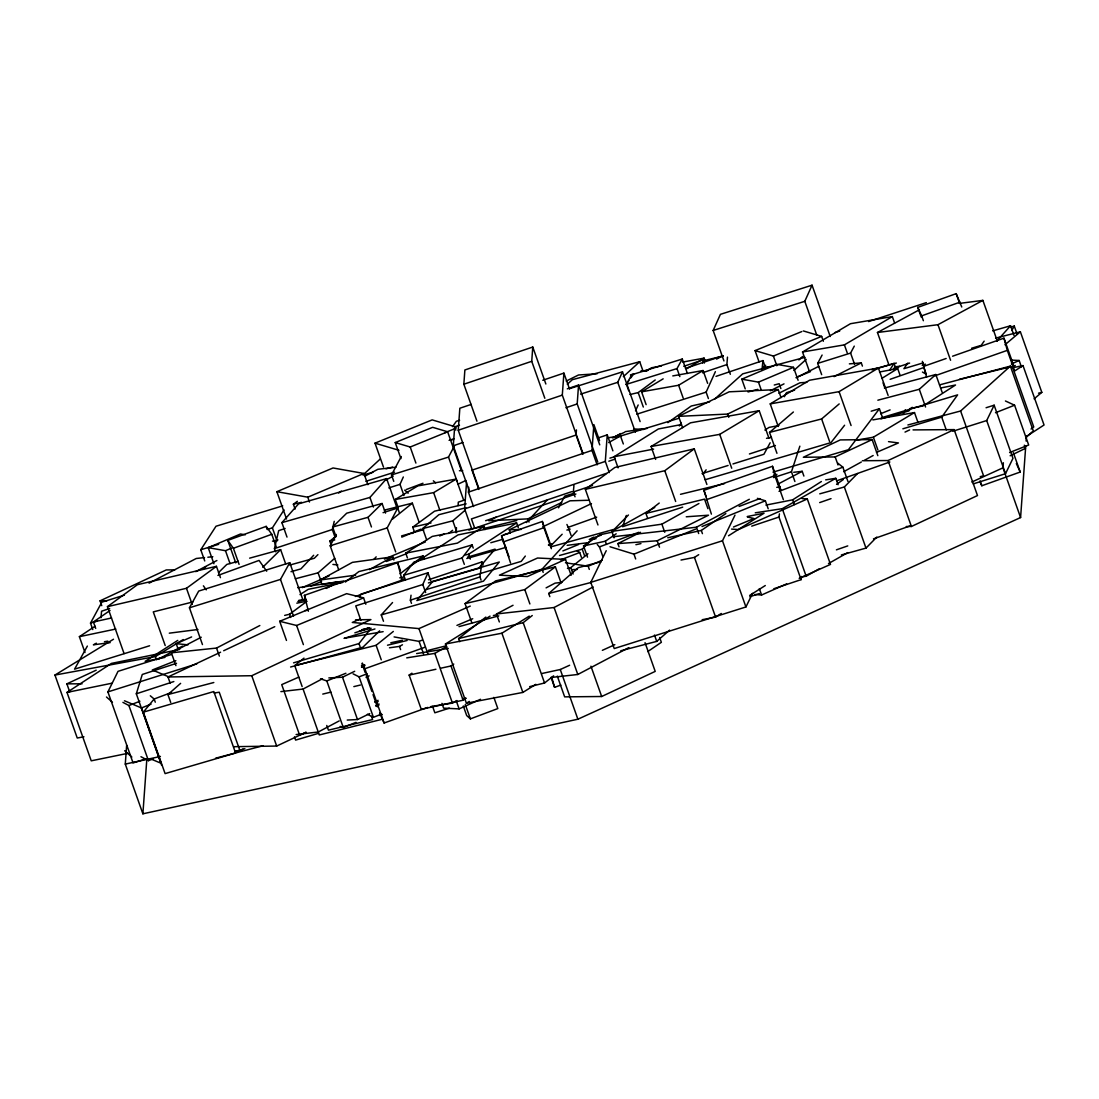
<?xml version="1.0" encoding="UTF-8"?>
<svg xmlns="http://www.w3.org/2000/svg" width="1099" height="1099" viewBox="0 0 1099 1099"><rect width="100%" height="100%" fill="white"/><g stroke="black" fill="none" stroke-linecap="round" stroke-linejoin="round"><path stroke-width="1.5" d="M1025.724 446.153L1020.586 517.547L577.882 719.213L142.884 813.809L125.286 764.093L126.632 745.397M142.884 813.809L146.813 759.409M469.328 491.033L453.296 445.754L454.67 426.852L459.492 425.217M478.807 488.286L458.256 430.245L459.835 408.237L471.224 404.405M476.939 421.192L463.847 384.224L464.877 369.965L532.768 347.037L545.86 384.004M456.112 532.781L456.47 527.671M458.077 505.54L458.31 502.147L464.795 499.949M471.416 528.056L464.63 508.892L466.539 482.351M473.532 506.557L468.421 492.118L468.765 487.283M544.829 398.264L531.737 361.31L532.768 347.037M582.855 453.159L562.303 395.118L563.897 373.111L542.755 380.254M597.801 462.143L577.195 403.937L578.555 385.021L567.29 388.826M582.896 454.313L576.068 435.025L576.439 429.915M597.128 464.85L592.004 450.398L593.872 424.599L599.546 440.644M609.286 472.57L605.315 461.401L607.239 434.861L597.526 438.144M1020.586 517.547L1002.975 467.831L1003.346 462.734M1026.095 441.042L1026.466 435.946M730.327 374.278L726.892 364.58L727.483 357.134M100.971 617.748L101.575 611.223L109.639 608.503M575.038 496.817L573.321 491.967L573.966 485.47M761.937 370.39L762.953 360.582L716.012 376.366M411.493 603.378L410.367 600.205L411.04 595.205M481.06 580.093L479.933 576.92L481.953 561.905L428.569 579.777M773.875 588.734L801.102 579.64L778.944 517.052L779.438 513.879M801.102 579.64L801.597 576.467M702.714 362.945L703.278 359.813L683.77 366.297M275.588 551.808L274.448 548.58L278.693 530.625L285.122 528.495M335.181 537.548L332.324 529.498L334.247 521.324M161.58 765.124L136.317 693.785L142.279 674.47L176.527 663.301M626.306 515.458L622.638 526.668L682.699 507.147M794.893 481.499L791.459 471.787L799.852 446.167M359.593 597.1L360.87 594.161L427.937 572.785L430.767 580.78M425.643 592.512L422.813 584.517L427.937 572.785M403.979 495.567L400.009 484.343L403.319 476.98M635.387 432.086L617.762 382.315L622.487 371.833L570.738 388.29M723.953 360.939L713.155 330.456L720.422 314.341L812.051 285.19L830.226 336.514M816.722 334.989L804.798 301.305L812.051 285.19M635.524 410.82L638.176 404.968M708.402 398.552L706.121 392.137L715.38 371.654M903.268 414.199L905.26 409.845M973.261 483.89L1005.516 473.696L986.696 420.546L994.142 405.201L986.078 407.743M1005.516 473.696L1012.962 458.352L994.142 405.201M752.54 593.391L745.919 606.964L614.231 648.561L590.795 582.374L606.222 550.709M745.919 606.964L722.483 540.777L734.984 515.143M146.002 758.873L133.075 762.953L107.908 691.903L118.033 671.338L171.389 654.496M338.684 569.749L330.195 545.777L336.212 534.43M393.758 481.335L391.491 474.947L401.272 456.511M330.195 545.777L387.191 527.918L397.728 508.068L399.418 512.862M391.491 474.947L448.502 457.088L454.505 445.741M558.539 507.82L564.721 496.13L574.324 493.121M784.343 396.725L786.472 392.7L794.591 390.159M821.667 374.663L817.67 363.398L822.107 355.046M817.67 363.398L850.585 353.081L854.28 346.13M92.783 629.562L90.503 623.119L101.836 602.183L124.393 595.136M770.138 442.773L763.901 454.285L732.964 463.943M87.357 646.075L74.567 669.154L149.615 645.759M202.463 644.577L189.44 607.788L198.699 591.07L289.751 562.702L302.774 599.491M189.44 607.788L280.479 579.42L289.751 562.702M628.724 390.777L626.444 384.334L631.733 374.773L682.287 359.03L687.424 373.509M626.444 384.334L676.998 368.577L682.287 359.03M1011.836 330.428L1014.267 326.06L1017.028 333.876M204.73 560.943L200.774 549.761L215.995 526.242L282.731 505.856M267.51 529.375L272.387 527.877L284.037 509.909M889.599 370.281L894.05 363.398L895.754 368.206M679.333 425.931L681.188 423.142M907.788 363.11L903.9 368.701L923.229 362.862M984.154 341.143L981.242 345.347L971.571 348.259M902.87 428.802L941.719 417.125L957.614 394.871L881.549 417.73M452.513 426.646L456.373 421.274L459.602 420.313M625.894 384.499L628.834 380.529M630.785 377.891L633.725 373.921L630.441 374.896M703.044 473.903L706.135 469.809M882.785 418.362L879.392 408.759L848.414 449.711L772.995 472.144M405.435 580.052L403.745 575.285L413.787 562.193L472.103 544.898L473.229 548.071M403.745 575.285L462.061 557.99L472.103 544.898M525.322 556.067L521.256 561.369L424.626 590.026M844.595 425.244L830.995 442.595L705.118 479.741M293.557 662.848L358.975 643.561L370.651 628.765M143.323 712.152L213.81 691.546L235.584 753.021L165.097 773.614L143.323 712.152L153.942 699.225M287.004 537.095L281.894 522.643L298.585 503.85L386.628 478.614L396.849 507.504M281.894 522.643L369.937 497.421L386.628 478.614M997.013 340.827L1010.544 325.771L1013.979 335.442M383.496 621.265L381.243 614.891L392.549 602.527M381.243 614.891L542.054 569.186L577.112 530.817M373.88 559.35L376.174 556.863M526.38 522.561L547.068 500.196M313.682 555.27L300.92 568.897L291.015 571.7M912.225 407.289L908.749 410.999L880.958 418.843M559.528 555.49L582.236 549.17L592.402 538.73M819.744 493.836L844.348 486.994L857.536 473.545M841.381 554.94L865.985 548.099L876.782 537.095M1015.256 365.445L1013.058 367.67L1023.004 365.582L1044.05 424.997L1025.642 436.935M550.393 546.134L562.166 534.238M628.436 514.991L614.314 529.265L550.846 546.862M317.927 554.638L314.314 558.265L289.793 565.051M218.481 572.634L226.834 564.419L238.249 561.287M262.743 567.249L280.63 549.637L285.713 563.993M336.06 536.683L332.64 527.039L346.693 513.206L382.081 503.493L385.502 513.123M332.64 527.039L368.028 517.313L382.081 503.493M379.636 630.826L362.917 647.187L290.589 667.011M798.891 359.923L802.586 356.488M380.213 459.039L362.945 475.015L372.836 472.364M567.304 384.265L572.345 379.677L639.714 361.736L643.121 371.38M623.339 376.655L639.714 361.736M714.446 399.294L742.69 373.852L804.963 357.367M793.904 370.445L806.185 359.387M907.911 424.97L960.608 410.999L1010.366 366.132L1033.307 430.89L1025.848 437.622M877.854 400.201L919.286 389.28L935.826 374.512L942.104 392.233M170.73 702.481L167.927 694.554L180.621 683.358M295.329 578.775L318.092 572.826L334.755 558.278M549.83 596.661L548.703 593.501L578.308 567.647L601.194 561.671M620.77 650.773L656.721 641.39L669.593 630.139M426.673 539.856L422.675 528.578L438.886 514.703L465.839 507.752M422.675 528.578L452.802 520.802L465.262 510.128M776.952 453.31L769.547 432.402L793.382 412.001M769.547 432.402L821.626 418.953L839.183 403.924M1004.994 344.756L1020.367 331.788L1041.811 392.357L1034.118 398.841M203.164 569.021L205.719 566.947M302.143 686.573L294.724 665.596L303.983 658.136M294.724 665.596L376.119 645.305L393.332 631.43M567.455 568.444L570.779 567.62L587.979 553.745M331.527 545.956L329.824 541.148L336.39 535.872M392.673 518.975L412.359 503.163L419.172 522.382M459.767 641.706L458.64 638.533L485.84 617.088M458.64 638.533L523.193 622.666L532.259 615.522M529.649 686.655L544.554 682.987L553.621 675.844M647.613 518.192L645.924 513.398L659.221 503.054M345.361 582.044L358.865 571.576L423.074 555.97L424.2 559.157M400.132 573.76L423.074 555.97M1031.054 429.036L1033.747 426.948L1012.303 366.407L959.496 379.265M448.543 533.468L452.609 530.322M284.668 615.399L289.545 614.259L306.868 601.359M630.002 394.514L638.203 392.59L655.224 379.966M597.966 524.965L585.355 489.357L614.849 467.473L694.266 448.845L706.877 484.453M471.842 622.79L465.056 603.626L495.649 580.89L555.393 566.85L561.053 582.827M585.355 489.357L664.771 470.715L694.266 448.845M465.056 603.626L524.8 589.586L555.393 566.85M124.063 653.562L107.455 606.662L137.43 584.695L216.434 566.328L220.446 577.648M295.109 509.057L293.392 504.207L297.362 501.309M107.455 606.662L186.473 588.295L216.434 566.328M338.671 493.025L341.308 491.088M361.461 667.038L364.209 665.019M414.46 532.012L412.743 527.177L434.558 511.186L466.141 503.864M667.835 422.662L691.23 406.026L709.597 401.877M836.545 484.357L843.263 479.59M95.709 628.422L93.415 621.965L110.037 610.467M465.88 698.318L463.105 700.214L421.26 709.322L409.144 675.088L411.919 673.192M440.946 668.165L450.988 665.98L453.763 664.084M667.766 537.754L701.299 530.446L725.848 513.576M587.512 557.152L583.542 545.928L599.834 534.815L613.242 531.916M583.542 545.928L605.329 541.216L616.182 533.798M647.778 651.583L661.351 642.311L659.647 637.502M84.994 652.531L79.389 636.678L95.064 626.238M127.869 753.323L91.231 760.824L66.998 692.411L111.411 663.411L179.7 649.44M409.954 566.273L457.995 534.911L516.612 522.918L518.33 527.74M465.22 554.968L468.572 554.281L516.612 522.918M1014.514 371.091L1023.004 365.582M177.75 640.401L145.15 661.351L164.919 657.408M300 594.6L308.283 589.298L342.696 582.429M765.907 505.1L792.667 499.825L821.379 481.527M681.023 560.037L694.444 557.399L698.703 554.693M728.527 535.763L764.039 513.219L747.265 516.516M702.165 619.726L715.586 617.088L721.26 613.489M749.669 595.452L765.289 585.533M407.427 557.921L405.737 553.154L432.25 536.422L483.945 526.38L485.071 529.567M483.945 526.38L457.431 543.112L405.737 553.154M764.877 430.052L769.108 427.401L778.971 425.492M618.091 467.872L614.135 456.703L658.383 428.967L681.407 424.53M535.817 684.334L522.863 692.425L466.402 703.223L445.438 644.014L490.058 616.127M445.438 644.014L501.9 633.216L529.251 616.127M466.402 703.223L469.287 701.423M881.906 378.358L897.691 368.577L899.957 374.993M83.936 736.783L77.246 738.02L54.95 675.061L113.499 639.233M54.95 675.061L155.399 656.57L183.217 639.563M645.827 371.27L651.556 367.767L661.419 365.953M686.93 368.632L704.129 358.137L705.27 361.351M398.14 507.504L395.297 499.454L417.854 485.895L456.195 479.082L463.599 499.99M395.297 499.454L433.638 492.64L456.195 479.082M646.116 404.624L641.582 391.821L663.164 378.839M641.582 391.821L678.633 385.241L703.085 370.528L707.632 383.331M778.229 426.481L770.234 403.896L809.551 380.24L878.403 368.014L888.116 395.434M770.234 403.896L839.087 391.656L878.403 368.014M655.636 459.396L651.075 446.496L690.543 422.813L759.203 410.696L768.902 438.116M651.075 446.496L719.721 434.366L759.203 410.696M856.698 440.136L873.362 437.21L914.492 412.565L917.899 422.195M809.372 371.297L802.531 351.996L850.475 323.71L892.333 316.594L894.613 323.024M802.531 351.996L844.403 344.866L892.333 316.594M406.74 657.861L434.847 653.383L446.743 646.528M430.959 706.52L452.445 703.099L456.909 700.53M411.782 533.551L414.735 531.861M235.007 751.634L240.008 750.851L242.948 749.175M755.274 512.821L782.254 508.686L835.803 478.312L838.084 484.741M801.116 576.989L806.171 576.219L819.566 568.623M828.481 563.567L847.824 552.591M326.321 588.418L338.094 581.838L297.788 587.731M613.228 437.704L620.647 433.556M608.667 442.567L620.482 435.96L623.325 443.969M614.08 537.864L611.786 531.394L654.757 507.463M611.786 531.394L661.886 524.168L698.923 503.534M389.472 647.792L399.487 646.404L402.454 644.783M322.048 584.778L320.345 579.97L352.408 562.358L392.755 556.822L393.895 560.023M369.443 569.625L392.755 556.822M843.647 471.718L861.341 461.992M864.295 460.371L873.156 455.508M158.696 659.057L182.448 646.143M96.369 643.203L93.388 644.811L110.161 642.627M762.72 366.956L765.701 365.335M888.912 364.841L877.455 332.502L919.355 309.808M877.455 332.502L937.969 324.7L982.877 300.384L997.37 341.198M893.583 369.484L899.614 366.255L894.559 366.874M364.58 476.334L377.891 469.287L395.928 467.226M385.859 480.016L393.25 476.101M280.904 691.614L303.077 689.046L322.502 678.742M593.817 537.095L589.284 539.499L596.084 538.716M613.091 536.765L696.436 527.218L749.326 499.276M778.037 484.096L802.215 471.32L803.891 476.073M339.206 720.903L318.284 731.989L296.112 734.558M375.061 701.89L378.056 700.31M195.773 571.645L216.901 560.517M499.344 621.952L496.514 613.97L513.041 605.274M546.093 587.869L555.105 583.129L561.877 582.36M496.514 613.97L554.088 607.513L593.144 586.948M550.709 677.52L577.799 674.484L628.875 647.586M149.079 583.157L196.24 558.484L204.538 557.591M366.091 677.437L369.085 675.871M376.05 705.544L379.031 703.978M175.922 665.637L171.362 652.792L201.227 637.241M171.362 652.792L216.53 648.067L259.831 625.523M716.548 359.085L722.524 355.994M770.399 390.722L784.013 383.867M796.102 377.768L818.782 366.338M834.059 376.627L861.273 362.904L862.413 366.104M619.012 546.821L617.872 543.593L640.497 532.314M617.872 543.593L657.229 540.777L708.512 515.197L686.257 516.791M566.219 381.078L578.5 374.993L597.073 373.784M778.916 393.222L800.017 382.782L806.817 382.342M328.835 677.918L342.503 677.218L354.689 671.283M347.243 720.065L357.491 719.543L369.676 713.608M682.603 427.662L678.591 416.342L729.173 391.807L778.202 389.541L781.059 397.632M496.46 517.011L488.78 520.734L527.905 518.879L561.699 502.477M678.591 416.342L727.62 414.076L778.202 389.541M1010.16 455.769L1025.436 448.365L1024.323 445.191M274.695 541.189L277.786 539.705M510.403 533.015L509.263 529.787L570.051 500.801L588.844 500.251M542.851 526.778L591.482 503.589M458.201 484.096L465.921 480.455M170.249 683.358L167.982 676.97L220.597 652.188M223.688 650.732L274.75 626.677M167.982 676.97L251.767 675.72L370.913 619.589L355.526 619.822M233.936 746.688L276.687 746.056L306.085 732.209M872.139 439.6L840.282 439.916L803.328 457.253L835.185 456.937L872.139 439.6L877.826 455.659M905.026 432.086L909.629 429.929M862.385 460.728L888.074 460.536L954.138 429.613L977.492 495.553L911.414 526.476L906.29 526.517M557.317 676.119L564.652 696.862L601.675 696.505L655.21 671.393L645.044 642.681M101.767 605.659L100.064 600.837L166.279 569.928L174.782 569.886M69.718 691.875L66.874 683.839L96.204 670.184M541.862 673.508L560.27 669.511L569.625 665.252M602.362 650.333L614.836 644.66M971.804 482.035L1002.975 467.831M612.225 437.855L624.534 432.319M565.504 559.391L527.383 576.535L499.441 575.175L537.562 558.017L565.504 559.391L571.137 575.285M1011.396 363.975L1019.158 360.486L1021.411 366.846M441.922 703.346L443.625 708.141L459.121 708.896L480.51 699.28M799.179 578.321L830.501 564.405L807.325 498.973L738.418 529.567L731.577 529.086M754.752 594.518L761.593 594.999L786.65 583.885M298.749 677.135L281.729 684.622L299.629 735.162L305.81 732.442M360.06 619.039L352.284 622.446L418.966 628.601L470.276 606.085M177.887 648.424L176.197 643.657L191.611 636.925M302.294 587.622L329.041 575.972M310.742 586.11L321.609 581.426M876.507 452.39L898.446 442.938L888.514 441.633M565.463 562.77L588.171 566.232L602.238 560.229M286.537 518.989L276.879 491.693L333.024 467.968L363.92 473.463L367.904 484.7M276.879 491.693L307.775 497.188L363.92 473.463M213.907 563.718L208.219 547.645L240.516 533.99L245.228 534.828M208.219 547.645L225.487 550.709L231.628 548.113M745.232 388.881L741.798 379.169L776.842 364.36L793.519 367.327L798.094 380.268M741.798 379.169L758.475 382.136L793.519 367.327M394.088 636.912L419.104 641.39L422.263 640.058M456.95 625.4L472.721 618.737M401.794 537.136L420.711 529.21L423.871 529.842M384.444 559.089L425.437 541.917M439.627 535.969L444.367 533.99M733.473 527.012L753.969 518.494L747.457 517.011M286.468 640.442L279.682 621.292L346.625 593.652L363.563 597.856L365.816 604.23M279.682 621.292L296.62 625.482L363.563 597.856M796.432 377.342L810.513 371.586M562.867 550.929L578.527 544.513M383.482 467.089L375.006 443.158L432.154 419.887L456.099 427.016M400.929 458.613L395.242 442.554L432.663 427.319L447.636 431.77L461.278 470.317M444.999 432.663L456.112 428.129M395.242 442.554L410.215 447.018L447.636 431.77M759.066 361.887L755.068 350.595L801.775 331.568M755.068 350.595L773.394 356.049L821.654 336.39L823.371 341.226M880.615 413.746L890.108 409.886M610.014 546.753L633.972 554.157L695.708 529.086M702.041 526.517L765.371 500.801L768.201 508.81M320.523 678.811L326.801 680.954L345.897 673.261M361.791 666.859L364.978 665.582M340.14 726.425L343.286 727.497L356.007 722.373M175.84 660.664L152.335 669.978L169.287 677.066M124.462 700.777L141.469 707.948L151.044 704.157M995.502 412.729L1014.583 405.215L1028.678 445.013L1009.596 452.527M353.081 673.852L359.098 676.86L366.984 673.783M367.396 714.281L373.413 717.304L381.298 714.213M122.923 702.357L128.913 705.531L139.875 701.258M140.96 756.716L148.447 760.673L153.146 758.846M386.34 561.493L407.042 553.47M560.517 559.886L579.722 552.509L581.398 557.248M739.119 506.433L759.876 498.575M779.026 491.335L842.878 467.171L847.92 481.403M406.177 489.577L422.991 483.258M150.302 695.777L154.148 699.005L171.471 692.48M463.297 705.984L466.69 715.559L470.386 718.87L497.82 708.58L493.863 697.398M591.757 538.62L601.208 535.117M597.238 544.527L599.436 546.89L638.794 532.301M235.763 562.894L227.795 540.392L266.164 526.38L271.769 534.279L276.33 547.137M227.795 540.392L233.4 548.277L271.769 534.279M217.918 575.436L259.048 560.421L266.686 571.192M922.212 365.294L925.385 364.14M921.223 317.075L917.775 307.377L956.171 293.653L961.762 306.992M917.775 307.377L921.663 315.853L960.045 302.129M566.919 524.47L568.224 527.314L596.675 517.148M362.327 663.027L364.882 668.728L424.654 647.366M979.882 481.513L981.819 485.758L1020.215 472.034L1013.333 452.623M379.636 713.031L384.114 723.005L427.717 707.426M836.6 480.854L889.847 462.02M873.485 538.867L910.604 525.734M946.157 358.48L923.682 366.365L926.594 377.039M952.586 356.213L1003.964 338.162L1014.281 367.286M935.043 375.748L1007.302 350.361L1003.964 338.162M890.149 379.306L923.861 367.506L922.391 361.337M308.407 611.223L304.409 595.328L397.632 562.647L400.462 570.628M510.554 562.976L501.542 535.735L542.343 521.448L550.915 545.667M503.122 541.986L543.909 527.685L542.343 521.448M355.417 596.469L402.028 580.135L397.632 562.647M711.396 514.126L703.937 490.319L772.501 466.292L781.004 490.278M706.3 499.729L774.864 475.688L772.501 466.292M551.149 677.63L554.583 687.315L560.861 685.117M819.675 502.586L831.023 498.644M836.408 549.843L847.755 545.901M463.847 384.224L531.737 361.31M458.256 430.245L562.303 395.118M453.296 445.754L462.954 442.499M565.93 407.743L577.195 403.937M685.542 368.385L722.854 355.801M702.563 372.781L726.892 364.58M576.068 435.025L471.979 470.152L478.807 489.44M468.421 492.118L592.004 450.398M464.63 508.892L605.315 461.401M608.832 461.209L615.22 459.052M893.377 368.536L909.629 363.068M606.332 473.394L471.43 518.92L474.301 527.012M485.621 520.706L571.837 491.61M573.321 491.967L592.498 485.511M468.943 530.103L575.876 494.014M410.367 600.205L479.933 576.92M751.716 526.146L778.944 517.052M749.848 596.757L759.45 593.542M274.448 548.58L332.324 529.498M834.883 332.612L839.705 331.033M868.581 321.567L926.347 302.623M136.317 693.785L173.834 681.559M354.867 632.818L369.388 628.078M749.422 453.969L775.399 445.521M773.6 477.598L791.459 471.787M401.204 579.75L404.405 578.72M713.155 330.456L804.798 301.305M580.574 394.143L617.762 382.315M365.843 481.321L394.541 472.185M388.84 487.901L400.009 484.343M636.774 414.186L706.121 392.137M422.813 584.517L355.746 605.892L360.843 620.303M449.312 708.182L434.847 712.798L432.58 706.396M548.593 544.884L551.863 543.854M107.908 691.903L196.831 663.851M952.833 431.248L986.696 420.546M590.795 582.374L722.483 540.777M449.244 440.301L454.134 438.762M383.07 512.656L397.728 508.068M90.503 623.119L96.946 621.1M702.041 473.6L728.087 465.468M361.475 665.678L364.662 664.689M1011.08 327.049L1014.267 326.06M200.774 549.761L218.674 544.293M873.046 369.813L894.05 363.398M617.556 436.949L679.319 418.156M609.931 458.132L616.443 456.154M344.042 638.368L374.951 628.958M871.191 411.191L879.392 408.759M503.644 534.828L510.197 532.878M318.518 733.335L295.617 740.094L294.477 736.88M379.031 715.49L382.301 714.529M362.203 629.823L368.701 627.927M467.528 557.111L495.058 549.143L478.587 568.417L428.39 582.951M992.699 330.868L1010.544 325.771M466.787 558.526L506.158 547.329M566.878 530.075L570.161 529.141M235.035 751.482L244.885 748.68M401.602 535.9L422.909 529.869M490.8 542.727L502.27 539.472M548.415 545.077L551.657 544.184M249.652 558.155L280.63 549.637M459.025 626.609L498.795 615.852M386.024 468.833L392.618 467.061M871.631 369.69L896.344 363.041M748.034 391.958L757.87 389.362M774.259 385.021L779.164 383.716L780.881 388.538M884.448 388.057L935.826 374.512M939.563 384.884L1010.366 366.132M980.253 476.65L983.55 475.771L960.608 410.999M167.927 694.554L213.81 682.52M215.541 758.214L263.073 745.74M548.703 593.501L591.207 582.415M995.598 338.135L1020.367 331.788M1038.514 393.195L1041.811 392.357M428.294 650.347L446.386 645.759M375.597 705.956L378.921 705.118M192.984 601.922L153.283 611.882L165.207 645.566M384.375 510.115L412.359 503.163M329.824 541.148L334.755 539.925M359.387 631.06L371.009 628.161M382.411 719.227L319.287 734.956L303.077 689.046M680.515 494.303L724.488 483.601M645.924 513.398L704.541 499.125L707.935 508.7M483.423 528.605L516.75 520.528M703.539 360.719L723.252 355.98M773.627 475.166L776.911 474.37M387.507 645.209L407.111 640.497M322.763 694.087L330.936 692.123M353.851 686.614L360.403 685.034M361.873 629.741L368.536 628.161M297.884 601.441L305.989 599.532M449.422 440.314L452.692 439.545M293.392 504.207L301.538 502.325M412.743 527.177L431.028 522.932M93.415 621.965L111.521 617.981M390.804 642.778L402.303 640.25M635.895 544.692L640.937 543.607M409.144 675.088L435.918 669.264M125.286 764.093L160.413 756.455M399.816 577.84L403.168 577.112M79.389 636.678L115.793 629.04M66.998 692.411L111.974 683.207M940.717 387.988L955.526 385.007L923.119 405.902L909.958 408.54M296.826 603.172L306.648 601.208M614.135 456.703L653.603 449.12M766.525 438.336L771.457 437.388M493.382 615.495L496.707 614.863M879.502 371.998L897.691 368.577M682.767 362.052L704.129 358.137M672.78 375.913L703.085 370.528M872.853 419.9L914.492 412.565M763.283 367.739L769.987 366.585M344.798 638.148L383.139 631.65M104.446 641.706L107.826 641.157M416.631 653.575L448.268 648.437M462.555 698.744L465.894 698.195M323.312 584.242L343.602 581.041M214.25 693.002L219.237 692.219L240.008 750.851M776.759 487.352L780.139 486.83M825.679 479.865L835.803 478.312M625.304 431.646L647.132 428.445M607.692 437.828L620.482 435.96M298.818 600.329L305.536 599.353M320.345 579.97L355.65 575.134M959.331 303.42L982.877 300.384M169.301 633.175L197.93 629.493M567.153 545.338L588.982 542.563M793.712 472.295L802.215 471.32M272.47 541.148L277.58 540.584M207.848 557.234L212.821 556.698M305.055 610.563L308.352 610.22M374.773 701.973L378.138 701.643M849.376 363.865L861.273 362.904M640.978 370.913L647.737 370.473M572.4 569.625L577.387 569.419M509.263 529.787L521.214 529.443M459.409 470.729L462.72 470.674M913.049 429.901L954.138 429.613M100.064 600.837L106.85 600.81M66.874 683.839L82.054 683.825M633.889 428.953L643.808 429.448M1010.778 360.06L1019.158 360.486M802.188 498.616L807.325 498.973M176.197 643.657L187.984 644.852M332.915 564.433L337.86 564.968M803.328 330.936L821.654 336.39M375.006 443.158L398.964 450.288M757.39 498.342L765.371 500.801M150.247 758.708L161.072 763.283L141.469 707.948M1005.434 400.984L1014.583 405.215M922.446 372.053L925.331 373.729M576.81 550.709L579.722 552.509M837.699 463.091L842.878 467.171M433.336 480.812L435.671 482.832M404.652 490.154L408.155 493.176M106.479 697.013L112.455 702.261M124.682 750.741L131.853 757.046M203.384 585.822L206.255 589.861M1016.341 463.558L1020.215 472.034M1007.302 350.361L1014.171 369.772M956.171 293.653L959.606 303.351M937.969 324.7L950.58 360.266M921.663 315.853L923.38 320.716M980.102 480.909L981.819 485.758M941.719 417.125L946.266 429.97M923.861 367.506L926.155 373.962M919.286 389.28L925.564 407.001M883.06 382.905L884.764 387.713M850.585 353.081L854.582 364.346M888.074 460.536L911.414 526.476M844.403 344.866L847.247 352.916M873.362 437.21L877.909 450.054M839.087 391.656L851.079 425.533M821.626 418.953L829.594 441.482M835.185 456.937L838.029 464.959M844.348 486.994L865.985 548.099M773.394 356.049L776.828 365.733M762.953 360.582L765.206 366.942M758.475 382.136L761.332 390.227M792.667 499.825L794.343 504.578M774.864 475.688L783.367 499.688M782.254 508.686L806.171 576.219M727.62 414.076L728.761 417.304M703.278 359.813L704.418 363.027M719.721 434.366L731.714 468.229M759.327 588.624L761.593 594.999M676.998 368.577L679.841 376.627M678.633 385.241L683.166 398.044M703.937 490.319L706.204 496.721M701.299 530.446L702.44 533.647M696.436 527.218L698.689 533.564M638.203 392.59L643.313 407.042M664.771 470.715L675.665 501.474M694.444 557.399L715.586 617.088M622.487 371.833L640.113 421.604M661.886 524.168L664.758 532.259M657.229 540.777L659.51 547.206M607.239 434.861L612.885 450.837M578.555 385.021L599.738 444.848M633.972 554.157L635.662 558.965M563.897 373.111L569.598 389.238M654.482 635.057L656.721 641.39M605.329 541.216L606.456 544.417M599.436 546.89L602.856 556.561M582.236 549.17L584.503 555.586M588.171 566.232L589.298 569.392M568.224 527.314L571.068 535.364M570.779 567.62L573.074 574.063M543.909 527.685L551.341 548.689M590.932 666.186L601.675 696.505M527.905 518.879L529.031 522.066M542.054 569.186L543.181 572.373M554.088 607.513L577.799 674.484M560.27 669.511L577.882 719.213M524.8 589.586L529.883 603.955M501.542 535.735L508.988 556.74M551.863 677.836L554.583 687.315M454.67 426.852L455.81 430.08M523.193 622.666L544.554 682.987M448.502 457.088L456.992 481.06M481.953 561.905L483.079 565.078M501.9 633.216L522.863 692.425M468.572 554.281L470.276 559.116M452.802 520.802L456.786 532.081M462.061 557.99L464.314 564.337M433.638 492.64L439.902 510.334M410.215 447.018L415.903 463.077M465.289 704.5L470.386 718.87M450.988 665.98L463.105 700.214M456.291 700.915L459.121 708.896M434.847 653.383L452.445 703.099M387.191 527.918L395.681 551.904M418.966 628.601L427.923 653.919M369.937 497.421L373.344 507.051M419.104 641.39L423.582 654.015M368.028 517.313L371.448 526.957M399.487 646.404L400.613 649.605M376.119 645.305L381.271 659.826M307.775 497.188L309.478 502.009M358.975 643.561L360.115 646.762M364.882 668.728L384.114 723.005M362.038 663.714L365.184 672.506M366.297 675.665L371.902 691.463M373.014 694.623L377.3 706.822M359.098 676.86L373.413 717.304M371.517 716.411L372.616 719.557L328.436 730.176L326.774 725.464M318.092 572.826L320.372 579.242M342.503 677.218L357.491 719.543M304.409 595.328L306.113 600.109M272.387 527.877L276.921 540.667M326.801 680.954L343.286 727.497M266.164 526.38L267.304 529.594M280.479 579.42L293.515 616.209M296.62 625.482L303.393 644.632M289.545 614.259L290.685 617.487M233.4 548.277L239.087 564.364M225.487 550.709L230.034 563.581M251.767 675.72L276.687 746.056M216.53 648.067L219.374 656.103M186.473 588.295L192.201 604.464M155.399 656.57L156.553 659.798M154.148 699.005L155.275 702.192M128.913 705.531L148.447 760.673M432.704 581.44L416.878 600.562L483.478 581.137L499.303 562.029L432.704 581.44"/></g></svg>
